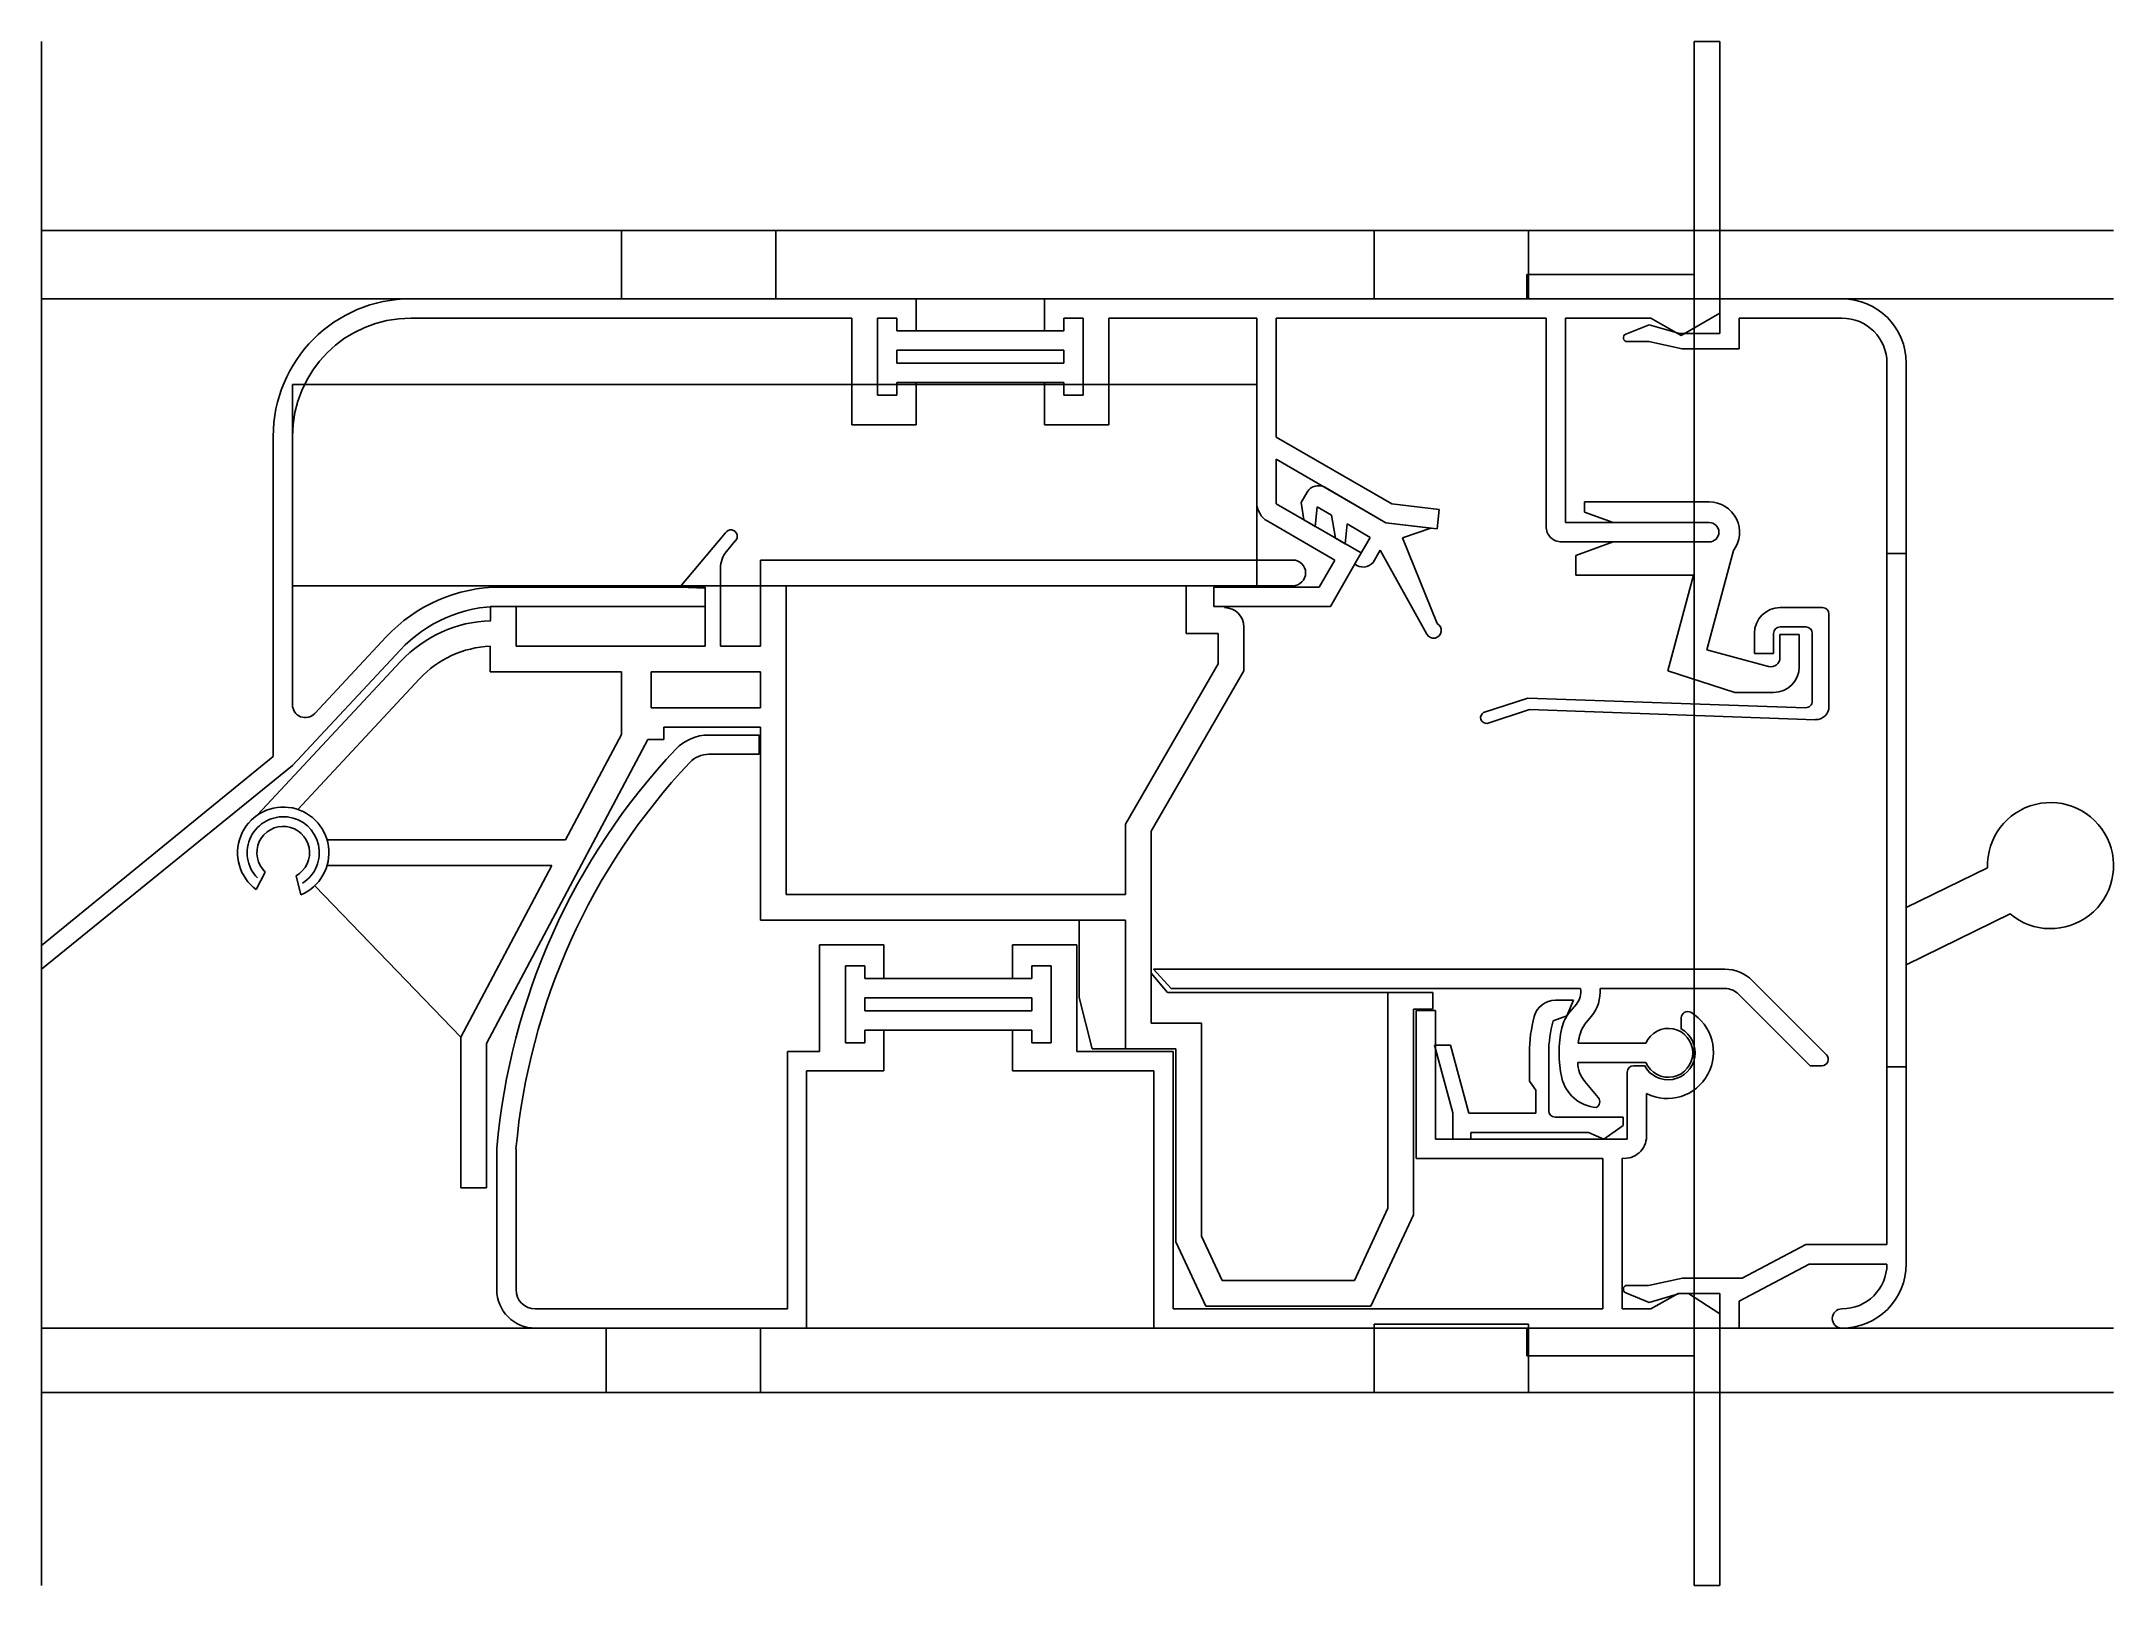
# Model space of a CAD drawing. Extents: x -128 to 33, y -15 to 105.
import ezdxf

# ---------------------------------------------------------------- set-up
doc = ezdxf.new("R2010")
doc.units = 0
doc.layers.get('0').update_dxf_attribs({"linetype": 'CONTINUOUS'})

msp = doc.modelspace()

# ---------------------------------------------------------------- linework, layer by layer
at = {"linetype": 'CONTINUOUS'}
for p, q in [((-128.5, -15), (-128.5, 105)), ((0, -15), (0, 105)), ((2, 105), (0, 105)), ((0, 105), (0, 86.89)), ((2, 85), (2, 105)), ((32.62, 90.3), (-128.5, 90.3)), ((-83.4, 90.3), (-71.4, 90.3)), ((-83.4, 85), (-83.4, 90.3)), ((-71.4, 90.3), (-83.4, 90.3)), ((-83.4, 90.3), (-83.4, 85)), ((-71.4, 90.3), (-83.4, 90.3)), ((-83.4, 90.3), (-83.4, 85)), ((-71.4, 85), (-71.4, 90.3)), ((-71.4, 85), (-71.4, 90.3)), ((-71.4, 85), (-71.4, 90.3)), ((-24.88, 90.3), (-12.87, 90.3)), ((-24.88, 85), (-24.88, 90.3)), ((-12.87, 90.3), (-24.88, 90.3)), ((-24.88, 90.3), (-24.88, 85)), ((-12.87, 90.3), (-24.88, 90.3)), ((-24.88, 90.3), (-24.88, 85)), ((-12.87, 85), (-12.87, 90.3)), ((-12.87, 85), (-12.87, 90.3)), ((-12.87, 85), (-12.87, 90.3)), ((0, 86.89), (-13, 86.89)), ((-13, 86.89), (-13, 85)), ((32.62, 85), (-128.5, 85)), ((-60.48, 85), (-99.78, 85)), ((-83.4, 85), (-71.4, 85)), ((-83.4, 85), (-71.4, 85)), ((-83.4, 85), (-71.4, 85)), ((-60.48, 82.5), (-60.48, 85)), ((2, 85), (-50.5, 85)), ((-50.5, 85), (-50.5, 82.5)), ((-24.88, 85), (-12.87, 85)), ((-24.88, 85), (-12.87, 85)), ((-24.88, 85), (-12.87, 85)), ((-13, 85), (2, 85)), ((-1, 82.15), (2, 83.88)), ((2, 83.88), (2, 85)), ((2, 85), (2, 82.3)), ((11.5, 85), (2, 85)), ((-99.78, 83.5), (-65.48, 83.5)), ((-65.48, 83.5), (-65.48, 75.2)), ((-63.5, 77.5), (-63.5, 83.5)), ((-63.5, 83.5), (-62, 83.5)), ((-62, 83.5), (-63.5, 83.5)), ((-63.5, 83.5), (-63.5, 77.5)), ((-62, 83.5), (-62, 82.5)), ((-62, 82.5), (-62, 83.5)), ((-62, 82.5), (-60.48, 82.5)), ((-49, 82.5), (-62, 82.5)), ((-50.5, 82.5), (-49, 82.5)), ((-49, 82.5), (-49, 83.5)), ((-49, 83.5), (-47.5, 83.5)), ((-47.5, 83.5), (-49, 83.5)), ((-49, 83.5), (-49, 82.5)), ((-47.5, 83.5), (-47.5, 77.5)), ((-47.5, 77.5), (-47.5, 83.5)), ((-45.5, 75.2), (-45.5, 83.5)), ((-45.5, 83.5), (-34, 83.5)), ((-34, 83.5), (-34, 69.18)), ((-32.5, 74.26), (-32.5, 83.5)), ((-32.5, 83.5), (-11.5, 83.5)), ((-11.5, 83.5), (-11.5, 67.31)), ((-10, 67.61), (-10, 83.5)), ((-10, 83.5), (-3.35, 83.5)), ((-3.5, 82.99), (-5.31, 82.25)), ((-1.12, 82.3), (-3.5, 82.99)), ((-3.35, 83.5), (-1, 82.15)), ((2, 82.3), (-1.12, 82.3)), ((3.5, 81.1), (3.5, 83.5)), ((3.5, 83.5), (11.5, 83.5)), ((-62, 80), (-62, 81)), ((-62, 81), (-49, 81)), ((-49, 81), (-49, 80)), ((-5.2, 81.67), (-3.51, 81.67)), ((-3.51, 81.67), (-0.92, 81.1)), ((-0.92, 81.1), (3.5, 81.1)), ((-49, 80), (-62, 80)), ((15, 80), (15, 65.2)), ((16.5, 65.2), (16.5, 80)), ((-34, 78.34), (-108.98, 78.34)), ((-108.98, 78.34), (-108.98, 62.7)), ((-62, 77.5), (-63.5, 77.5)), ((-63.5, 77.5), (-62, 77.5)), ((-60.48, 78.5), (-62, 78.5)), ((-62, 78.5), (-62, 77.5)), ((-62, 77.5), (-62, 78.5)), ((-62, 78.5), (-49, 78.5)), ((-60.48, 75.2), (-60.48, 78.5)), ((-49, 78.5), (-50.5, 78.5)), ((-50.5, 78.5), (-50.5, 75.2)), ((-49, 77.5), (-49, 78.5)), ((-49, 78.5), (-49, 77.5)), ((-47.5, 77.5), (-49, 77.5)), ((-49, 77.5), (-47.5, 77.5)), ((-34, 62.7), (-34, 78.34)), ((-110.48, 74.3), (-110.48, 49.43)), ((-108.98, 53.45), (-108.98, 74.3)), ((-65.48, 75.2), (-60.48, 75.2)), ((-50.5, 75.2), (-45.5, 75.2)), ((-23.51, 69.07), (-32.5, 74.26)), ((-32.5, 69.07), (-32.5, 72.53)), ((-32.5, 72.53), (-23.96, 67.6)), ((-30.08, 69.98), (-30.55, 69.18)), ((-23.96, 67.6), (-28.72, 70.35)), ((-33.15, 67.71), (-27.94, 64.7)), ((-25.89, 65.25), (-32.5, 69.07)), ((-30.55, 69.18), (-30.33, 67.81)), ((-30.33, 67.81), (-29.45, 67.3)), ((-29.45, 67.3), (-29.31, 68.84)), ((-29.31, 68.84), (-28.19, 68.19)), ((-28.19, 68.19), (-27.89, 66.41)), ((-19.81, 68.63), (-23.51, 69.07)), ((-19.98, 67.13), (-19.81, 68.63)), ((1.18, 69.21), (-8.51, 69.21)), ((-8.51, 68.41), (-8.51, 69.21)), ((-6.29, 67.61), (-8.51, 68.41)), ((-75.31, 66.82), (-78.87, 62.58)), ((-75.23, 65.36), (-74.55, 66.18)), ((-27.89, 66.41), (-27.12, 65.96)), ((-27.12, 65.96), (-26.98, 67.5)), ((-26.98, 67.5), (-25.19, 66.46)), ((-25.19, 66.46), (-26.38, 64.4)), ((-23.96, 67.6), (-19.98, 67.13)), ((-20.46, 67.18), (-23.96, 67.6)), ((-22.67, 66.42), (-20.46, 67.18)), ((-19.98, 59.76), (-22.67, 66.42)), ((-10.3, 66.11), (1.18, 66.11)), ((1.18, 67.61), (-10, 67.61)), ((-6.29, 66.11), (-9.18, 65.06)), ((-6.29, 67.61), (1.18, 67.61)), ((-6.29, 66.11), (1.18, 66.11)), ((-31.2, 64.7), (-72.6, 64.7)), ((-72.6, 64.7), (-72.6, 58)), ((-27.94, 64.7), (-29.15, 62.6)), ((-28.28, 61.1), (-25.89, 65.25)), ((-24.95, 64.51), (-24.4, 65.47)), ((-24.4, 65.47), (-20.77, 58.93)), ((-9.18, 65.06), (-9.18, 63.51)), ((0.99, 57.72), (3.06, 65.44)), ((15, 65.2), (16.5, 65.2)), ((15, 65.2), (15, 25.32)), ((16.5, 65.2), (16.5, 25.32)), ((-75.7, 58), (-75.7, 64.08)), ((-9.18, 63.51), (-0.05, 63.51)), ((-0.05, 63.51), (-2.04, 56.08)), ((-108.98, 62.7), (-34, 62.7)), ((-76.9, 62.6), (-92.78, 62.6)), ((-76.9, 62.5), (-78.87, 62.58)), ((-76.9, 61.1), (-76.9, 62.6)), ((-76.9, 62.5), (-76.9, 58)), ((-47.8, 62.7), (-70.6, 62.7)), ((-70.6, 62.7), (-70.6, 38.7)), ((-39.5, 62.7), (-45.8, 62.7)), ((-39.5, 59), (-39.5, 62.7)), ((-37.5, 62.7), (-31.2, 62.7)), ((-29.15, 62.6), (-37.35, 62.6)), ((-37.35, 62.6), (-37.35, 61.1)), ((-91.6, 61.1), (-93.57, 61.1)), ((-93.57, 59.99), (-93.57, 61.1)), ((-92.78, 61.1), (-76.9, 61.1)), ((-91.6, 58), (-91.6, 61.1)), ((-37.35, 61.1), (-28.28, 61.1)), ((-37.35, 61.1), (-28.28, 61.1)), ((9.99, 61), (6.69, 61)), ((10.49, 53.3), (10.49, 60.5)), ((-101.7, 58.72), (-107.25, 52.77)), ((-37, 59), (-39.5, 59)), ((-37, 59), (-39.5, 59)), ((-37, 56.64), (-37, 59)), ((-37, 56.64), (-37, 59)), ((-35, 56.9), (-35, 59.5)), ((-35, 56.1), (-35, 59.5)), ((4.69, 59), (4.69, 57.44)), ((6.19, 57.44), (6.19, 59)), ((6.68, 58.91), (6.68, 57.11)), ((8.18, 58.91), (6.68, 58.91)), ((6.69, 59.5), (8.69, 59.5)), ((8.18, 56.41), (8.18, 58.91)), ((9.19, 59), (9.19, 53.72)), ((-100.57, 56.82), (-111.69, 44.89)), ((-108.97, 48.72), (-100.6, 57.7)), ((-93.6, 56), (-93.6, 58)), ((-76.9, 58), (-91.6, 58)), ((-72.6, 58), (-75.7, 58)), ((-44.2, 44.17), (-37, 56.64)), ((-44.2, 44.17), (-37, 56.64)), ((5.8, 56.43), (0.99, 57.72)), ((4.69, 57.44), (6.19, 57.44)), ((-108.56, 45.31), (-99.1, 55.46)), ((-93.6, 56), (-83.4, 56)), ((-83.4, 56), (-83.4, 51.13)), ((-81.1, 53.2), (-81.1, 56)), ((-81.1, 56), (-72.6, 56)), ((-72.6, 53.2), (-72.6, 56)), ((-42.2, 43.63), (-35, 56.1)), ((-2.04, 56.08), (3.18, 54.41)), ((-72.6, 53.2), (-81.1, 53.2)), ((-12.93, 53.97), (-16.36, 52.86)), ((8.67, 53.22), (-12.93, 53.97)), ((3.18, 54.41), (6.18, 54.41)), ((-80.1, 51.7), (-72.6, 51.7)), ((-80.1, 51.7), (-80.1, 50.76)), ((-72.6, 51.7), (-72.6, 36.7)), ((-16.08, 52), (-12.8, 53.07)), ((-12.8, 53.07), (9.45, 52.29)), ((-93.9, 27.13), (-81.34, 50.76)), ((-93.9, 27.13), (-81.34, 50.76)), ((-83.4, 51.13), (-87.75, 42.95)), ((-81.34, 50.76), (-80.1, 50.76)), ((-72.7, 51.1), (-76.62, 51.1)), ((-72.7, 49.6), (-72.7, 51.1)), ((-110.48, 49.43), (-128.5, 34.74)), ((-128.5, 32.9), (-108.97, 48.72)), ((-76.62, 49.6), (-72.7, 49.6)), ((-44.2, 38.7), (-44.2, 44.17)), ((-42.2, 28.7), (-42.2, 43.63)), ((-42.2, 28.7), (-42.2, 43.63)), ((-106.29, 42.95), (-87.75, 42.95)), ((-111.1, 40.45), (-111.8, 39.09)), ((-88.82, 40.95), (-106.29, 40.95)), ((-88.82, 40.95), (-95.9, 27.63)), ((22.82, 40.78), (16.5, 37.7)), ((-108.33, 38.68), (-108.7, 40.16)), ((-107.24, 39.39), (-95.9, 27.63)), ((-70.6, 38.7), (-44.2, 38.7)), ((16.5, 33.25), (24.57, 37.19)), ((-72.6, 36.7), (-44.2, 36.7)), ((-47.8, 36.7), (-47.8, 30.7)), ((-44.2, 36.7), (-44.2, 26.7)), ((-44.2, 36.7), (-44.2, 26.7)), ((-128.5, 34.74), (-128.5, 32.9)), ((-63, 34.8), (-68, 34.8)), ((-68, 34.8), (-68, 26.5)), ((-63, 32.17), (-63, 34.8)), ((-53, 34.8), (-53, 32.17)), ((-48, 34.8), (-53, 34.8)), ((-48, 26.5), (-48, 34.8)), ((-65.98, 27.17), (-65.98, 33.17)), ((-65.98, 33.17), (-64.48, 33.17)), ((-64.48, 33.17), (-65.98, 33.17)), ((-65.98, 33.17), (-65.98, 27.17)), ((-64.48, 33.17), (-64.48, 32.17)), ((-64.48, 32.17), (-64.48, 33.17)), ((-51.48, 32.17), (-51.48, 33.17)), ((-51.48, 33.17), (-49.98, 33.17)), ((-49.98, 33.17), (-51.48, 33.17)), ((-51.48, 33.17), (-51.48, 32.17)), ((-49.98, 33.17), (-49.98, 27.17)), ((-49.98, 27.17), (-49.98, 33.17)), ((-40.94, 31.1), (-42.2, 32.6)), ((2.4, 32.9), (-42.03, 32.9)), ((-42.03, 32.9), (-40.65, 31.4)), ((-64.48, 32.17), (-63, 32.17)), ((-51.48, 32.17), (-64.48, 32.17)), ((-64.48, 29.67), (-64.48, 30.67)), ((-64.48, 30.67), (-51.48, 30.67)), ((-53, 32.17), (-51.48, 32.17)), ((-51.48, 30.67), (-51.48, 29.67)), ((-47.8, 30.7), (-46.8, 26.7)), ((-20.3, 31.1), (-40.94, 31.1)), ((-40.65, 31.4), (-8.82, 31.4)), ((-23.8, 31.1), (-23.8, 14.33)), ((-20.3, 29.8), (-20.3, 31.1)), ((-7.31, 31.4), (2.4, 31.4)), ((3.46, 30.96), (9.02, 25.4)), ((10.29, 26.25), (4.52, 32.02)), ((-51.48, 29.67), (-64.48, 29.67)), ((-21.82, 13.8), (-21.82, 29.8)), ((-21.82, 29.8), (-20.3, 29.8)), ((-20.1, 29.7), (-21.6, 29.7)), ((-21.6, 29.7), (-21.6, 18.2)), ((-20.1, 19.7), (-20.1, 29.7)), ((-10.96, 28.88), (-9.88, 29.27)), ((-9.37, 30.49), (-10.78, 30.49)), ((-9.37, 30.49), (-9.88, 29.27)), ((-9.15, 30.18), (-9.65, 29.59)), ((-8.5, 28.62), (-8, 29.22)), ((-1, 29.11), (-1, 28.25)), ((-95.9, 27.63), (-95.9, 15.9)), ((-63, 28.17), (-64.48, 28.17)), ((-64.48, 28.17), (-64.48, 27.17)), ((-64.48, 27.17), (-64.48, 28.17)), ((-64.48, 28.17), (-51.48, 28.17)), ((-63, 25), (-63, 28.17)), ((-51.48, 28.17), (-53, 28.17)), ((-53, 28.17), (-53, 25)), ((-51.48, 27.17), (-51.48, 28.17)), ((-51.48, 28.17), (-51.48, 27.17)), ((-38.3, 28.7), (-42.2, 28.7)), ((-38.3, 12.14), (-38.3, 28.7)), ((-93.9, 15.9), (-93.9, 27.13)), ((-68, 26.5), (-70.5, 26.5)), ((-70.5, 26.5), (-70.5, 6.5)), ((-64.48, 27.17), (-65.98, 27.17)), ((-65.98, 27.17), (-64.48, 27.17)), ((-49.98, 27.17), (-51.48, 27.17)), ((-51.48, 27.17), (-49.98, 27.17)), ((-40.5, 26.5), (-48, 26.5)), ((-46.8, 26.7), (-40.3, 26.7)), ((-40.5, 6.5), (-40.5, 26.5)), ((-40.5, 6.5), (-40.5, 26.5)), ((-40.3, 26.7), (-40.3, 11.7)), ((-18.93, 27), (-20.17, 27)), ((-20.17, 27), (-18.76, 21.73)), ((-17.51, 21.7), (-18.93, 27)), ((-12.8, 26.4), (-12.8, 24.21)), ((-11.3, 21.9), (-11.3, 26.4)), ((-11.3, 21.9), (-11.3, 26.4)), ((-3.75, 27.15), (-9.01, 27.15)), ((-69, 5), (-69, 25)), ((-69, 25), (-63, 25)), ((-53, 25), (-42, 25)), ((-42, 25), (-42, 5)), ((-12.3, 23.49), (-12.8, 24.21)), ((-9.04, 25.65), (-3.75, 25.65)), ((-7.45, 22.92), (-8.5, 24.18)), ((-5.2, 24.9), (-5.2, 19.7)), ((-3.85, 25.4), (-4.7, 25.4)), ((9.02, 25.4), (9.94, 25.4)), ((16.5, 25.32), (15, 25.32)), ((15, 25.32), (15, 11.5)), ((16.5, 10), (16.5, 25.32)), ((-12.3, 23.49), (-12.3, 21.7)), ((-3.7, 19.9), (-3.7, 23.23)), ((-18.76, 21.73), (-18.76, 19.7)), ((-12.3, 21.7), (-17.51, 21.7)), ((-13.01, 21.7), (-17.12, 21.7)), ((-5.51, 21.4), (-10.8, 21.4)), ((-5.51, 20.75), (-5.51, 21.4)), ((-5.2, 19.7), (-20.1, 19.7)), ((-18.76, 19.7), (-17.35, 19.7)), ((-17.35, 20.2), (-8.2, 20.2)), ((-17.35, 19.7), (-17.35, 20.2)), ((-8.2, 20.2), (-7.01, 19.7)), ((-7.01, 19.7), (-5.51, 20.75)), ((-93.1, 19), (-93.1, 8)), ((-91.6, 8), (-91.6, 18.93)), ((-21.6, 18.2), (-7.1, 18.2)), ((-7.1, 18.2), (-7.1, 6.5)), ((-5.6, 6.5), (-5.6, 18.21)), ((-95.9, 15.9), (-93.9, 15.9)), ((-23.8, 14.33), (-26.41, 8.7)), ((-25.13, 6.7), (-21.82, 13.8)), ((-40.3, 11.7), (-37.97, 6.7)), ((-36.69, 8.7), (-38.3, 12.14)), ((8.68, 11.5), (3.73, 8.9)), ((15, 11.5), (8.68, 11.5)), ((3.5, 7.11), (8.96, 9.98)), ((8.96, 9.98), (15, 9.98)), ((-26.41, 8.7), (-36.69, 8.7)), ((-3.54, 8.33), (-5.2, 8.33)), ((-0.91, 8.9), (-3.54, 8.33)), ((3.73, 8.9), (-0.91, 8.9)), ((-70.5, 6.5), (-90.1, 6.5)), ((-7.1, 6.5), (-40.5, 6.5)), ((-37.97, 6.7), (-25.13, 6.7)), ((-3.35, 6.5), (-5.6, 6.5)), ((-5.31, 7.75), (-3.49, 7)), ((-3.49, 7), (-1.12, 7.7)), ((-1.23, 7.7), (-3.35, 6.5)), ((-0.43, 7.7), (-1.23, 7.7)), ((-1.12, 7.7), (2, 7.7)), ((2, 6.12), (-0.43, 7.7)), ((2, 7.7), (2, 5)), ((3.5, 5), (3.5, 7.11)), ((32.62, 5), (-128.5, 5)), ((-90.1, 5), (-69, 5)), ((-84.6, 5), (-72.6, 5)), ((-84.6, 0), (-84.6, 5)), ((-72.6, 5), (-84.6, 5)), ((-84.6, 5), (-84.6, 0)), ((-72.6, 5), (-84.6, 5)), ((-84.6, 5), (-84.6, 0)), ((-72.6, 0), (-72.6, 5)), ((-72.6, 0), (-72.6, 5)), ((-72.6, 0), (-72.6, 5)), ((-42, 5), (2, 5)), ((-24.88, 5.3), (-12.87, 5.3)), ((-24.88, 0), (-24.88, 5.3)), ((-12.87, 5.3), (-24.88, 5.3)), ((-24.88, 5.3), (-24.88, 0)), ((-12.87, 5.3), (-24.88, 5.3)), ((-24.88, 5.3), (-24.88, 0)), ((2, 5), (-13, 5)), ((-13, 5), (-13, 2.84)), ((-12.87, 0), (-12.87, 5.3)), ((-12.87, 0), (-12.87, 5.3)), ((-12.87, 0), (-12.87, 5.3)), ((2, 5), (2, 6.12)), ((2, 5), (3.5, 5)), ((2, -15), (2, 5)), ((-13, 2.84), (0, 2.84)), ((0, 2.84), (0, -15)), ((-128.5, 0), (32.62, 0)), ((-84.6, 0), (-72.6, 0)), ((-84.6, 0), (-72.6, 0)), ((-84.6, 0), (-72.6, 0)), ((-24.88, 0), (-12.87, 0)), ((-24.88, 0), (-12.87, 0)), ((-24.88, 0), (-12.87, 0)), ((0, -15), (2, -15))]:
    msp.add_line(p, q, dxfattribs=at)
for centre, radius, start, end in [((-99.78, 74.3), 10.7, 90, 180), ((11.5, 80), 5, 0, 90), ((-99.78, 74.3), 9.2, 90, 180), ((-5.2, 81.97), 0.3, 111.0347, 270.4431), ((11.5, 80), 3.5, 0, 90), ((-29.21, 69.48), 1, 60.4128, 150.0261), ((-32.3, 69.18), 1.7, 180.0756, 240.0001), ((1.19, 66.86), 2.35, 322.8244, 90.1841), ((-74.89, 66.54), 0.5, 313.4029, 146.3953), ((-10.31, 67.3), 1.19, 179.5165, 270.4835), ((1.18, 66.86), 0.75, 270, 90), ((1.18, 66.86), 0.75, 270, 90), ((-73.7, 64.07), 2, 139.9063, 179.7685), ((-31.2, 63.7), 1, 270, 90), ((-25.72, 65.15), 1, 228.5821, 320.2153), ((-92.78, 50.4), 12.2, 90.0135, 137.0024), ((-92.78, 50.4), 10.7, 90.0163, 136.9808), ((-93.26, 49.99), 10, 91.7686, 136.9588), ((-36.5, 59.5), 1.5, 0, 90), ((-20.25, 59.22), 0.6, 209.1384, 63.6905), ((6.69, 59), 2, 90, 180), ((9.99, 60.5), 0.5, 0, 90), ((6.69, 59), 0.5, 90, 180), ((8.69, 59), 0.5, 0, 90), ((-93.25, 50.01), 8, 92.5391, 137.0376), ((5.98, 57.11), 0.7, 255.0986, 0.2898), ((6.18, 56.41), 2, 270, 0), ((-107.98, 53.45), 1, 180.1971, 316.8869), ((8.69, 53.72), 0.5, 267.7075, 0.0459), ((9.49, 53.3), 1, 267.7075, 0.0459), ((-16.13, 52.46), 0.462, 119.9742, 276.0944), ((-41.31, 14.36), 52, 136.7291, 174.8769), ((-76.62, 47.6), 3.5, 89.9599, 136.7082), ((-41.31, 14.36), 50.5, 136.7332, 174.805), ((-76.62, 47.6), 2, 89.9166, 136.7645), ((-109.7, 41.95), 3.55, 292.7422, 233.7806), ((27.72, 40.95), 4.9, 230.0376, 181.9377), ((-109.7, 41.95), 2.8, 302.3195, 224.0336), ((-109.7, 41.95), 2.05, 299.2405, 226.9799), ((2.4, 29.9), 3, 44.9643, 89.9496), ((-10.3, 31.15), 1.5, 319.9487, 9.7797), ((-10.3, 31.15), 3, 320.035, 4.8385), ((2.4, 29.9), 1.5, 44.9643, 89.9496), ((-2, 26.39), 10.8, 164.7559, 179.9487), ((-10.78, 28.79), 1.7, 90.0698, 164.9998), ((-7.36, 27.65), 3, 139.7606, 166.7432), ((-2.09, 26.45), 3.6, 243.454, 59.4268), ((-0.5, 29.11), 0.5, 61.3144, 180.1566), ((-2, 26.39), 9.3, 164.4592, 179.928), ((-2, 26.4), 8.5, 166.8068, 193.1932), ((-5.73, 26.84), 3.29, 147.1882, 174.5445), ((-2.01, 26.41), 2.1, 208.6673, 61.3327), ((-2, 26.4), 1.9, 203.2496, 156.7504), ((9.93, 25.9), 0.5, 270.8048, 44.4349), ((-7.36, 25.14), 3, 193.089, 265.1804), ((-6.75, 25.66), 2.29, 180.1761, 220.1652), ((-4.7, 24.9), 0.5, 90, 180), ((-7.83, 22.6), 0.5, 296.4067, 40.1162), ((-10.8, 21.9), 0.5, 180, 270), ((-10.8, 21.9), 0.5, 180, 270), ((-5.4, 19.9), 1.7, 263.2436, 0.0609), ((11.5, 10), 5, 270, 0), ((11.5, 10), 3.5, 269.9991, 359.6726), ((-5.2, 8.03), 0.3, 89.5569, 248.9653), ((-90.1, 8), 3, 180, 270), ((-90.1, 8), 1.5, 180, 270), ((11.5, 5.75), 0.75, 90, 270)]:
    msp.add_arc(centre, radius, start, end, dxfattribs=at)

doc.saveas('drawing.dxf')
